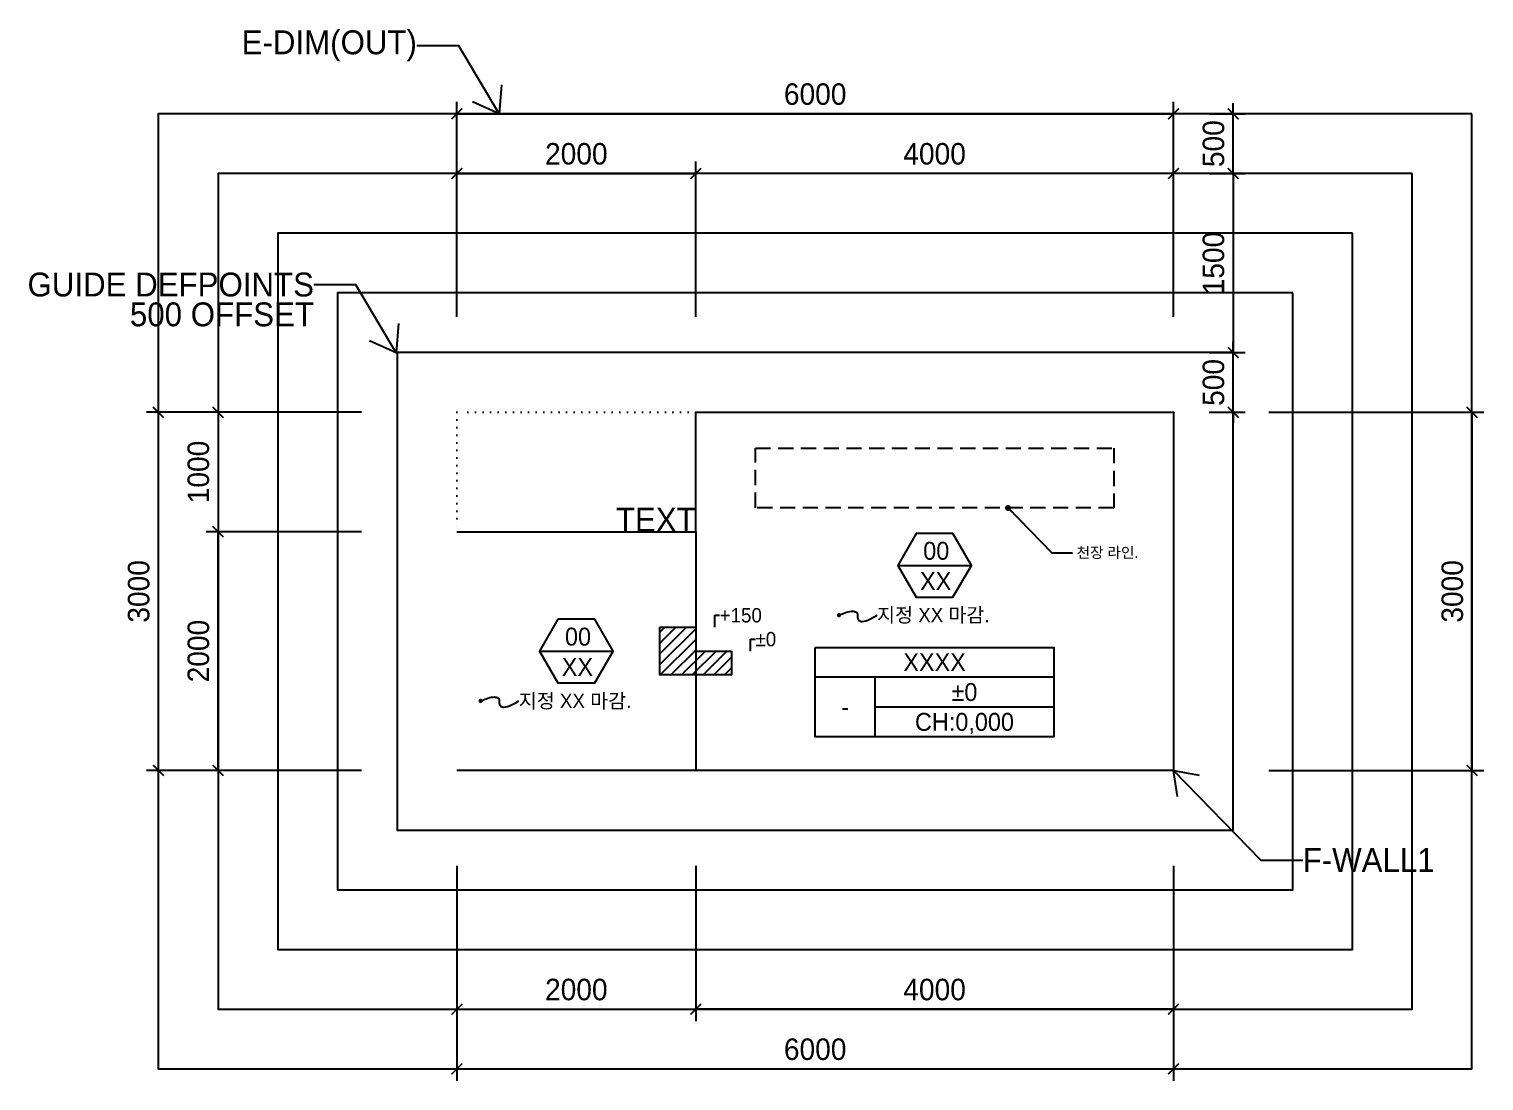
# Model space of a CAD drawing. Header units: millimetres. Extents: x -551172 to 227904, y -3435 to 261611.
# Drawn here: x -503035 to -490853, y 40709 to 49519 of the extents above; entities that cross this region are included whole.
import ezdxf
from ezdxf.enums import TextEntityAlignment as Align

# ---------------------------------------------------------------- set-up
doc = ezdxf.new("R2010")
doc.units = ezdxf.units.MM
doc.header["$LTSCALE"] = 100
doc.set_wipeout_variables(frame=1)
doc.header["$PDMODE"] = 3
doc.linetypes.add('DOT', pattern=[6.35, 0, -6.35])
doc.linetypes.add('HIDDENX2', pattern=[19.05, 12.7, -6.35])
doc.layers.get('DEFPOINTS').update_dxf_attribs({"color": 248})
doc.layers.add('DEFPOINTS @ 1', color=248, linetype='Continuous', plot=False)
for name, color, linetype in [('E-TEXT @ 1', 3, 'Continuous'), ('E-WP', 7, 'Continuous'), ('F-C-LEVEL', 1, 'HIDDENX2'), ('F-DIM(IN)', 14, 'Continuous'), ('F-DIM(OUT)', 1, 'Continuous'), ('F-HAT', 251, 'Continuous'), ('F-LEVEL', 7, 'Continuous'), ('F-SYM', 7, 'Continuous'), ('F-SYM @ 1', 7, 'Continuous'), ('F-TEXT @ 1', 3, 'Continuous'), ('F-WALL1', 2, 'Continuous')]:
    doc.layers.add(name, color=color, linetype=linetype)
doc.styles.get("Standard").update_dxf_attribs({"font": 'romans.shx'})
doc.styles.add('YOURNAME', font='HYWULM.TTF')
doc.dimstyles.get("Standard").update_dxf_attribs({"dimtxt": 0.18, "dimasz": 0.18, "dimexe": 0.18, "dimexo": 0.0625, "dimgap": 0.09, "dimtad": 0, "dimtih": 1, "dimtoh": 1, "dimdec": 4, "dimzin": 0, "dimdsep": 46, "dimtxsty": 'Standard', "dimcen": 0.09, "dimadec": 0, "dimazin": 0, "dimtfac": 1, "dimtdec": 4, "dimtofl": 0, "dimtmove": 0, "dimatfit": 3, "dimfxl": 0, "dimtolj": 1, "dimtzin": 0, "dimarcsym": 0})
doc.dimstyles.new('YOURNAME-100', dxfattribs={"dimscale": 100, "dimtxt": 1.8, "dimasz": 0.9, "dimexe": 1, "dimexo": 3, "dimgap": 0.7, "dimtad": 1, "dimdec": 0, "dimzin": 0, "dimdsep": 46, "dimtxsty": 'YOURNAME', "dimblk": 'ARCHTICK', "dimcen": 0, "dimclrd": 1, "dimclre": 1, "dimclrt": 7, "dimadec": 0, "dimazin": 0, "dimtfac": 1, "dimtdec": 0, "dimtix": 1, "dimtmove": 2, "dimatfit": 3, "dimldrblk": 'ARCHTICK', "dimfxl": 0, "dimtolj": 1, "dimtzin": 0, "dimarcsym": 0})

# ---------------------------------------------------------------- blocks, each defined once
blk = doc.blocks.new('_ArchTick')
at = {"color": 0, "linetype": 'ByBlock', "const_width": 0.15}
blk.add_lwpolyline([(-0.5, -0.5), (0.5, 0.5)], dxfattribs=at)
blk = doc.blocks.new('*D59')
at = {"layer": 'DEFPOINTS', "color": 0}
for p in [(-493453, 48809), (-499453, 46809), (-493453, 46809)]:
    blk.add_point(p, dxfattribs=at)
at = {"layer": 'F-DIM(OUT)', "lineweight": -2}
for p, q in [((-499453, 47109), (-499453, 48909)), ((-493453, 47109), (-493453, 48909)), ((-499453, 48809), (-493453, 48809))]:
    blk.add_line(p, q, dxfattribs=at)
at = {"layer": 'F-DIM(OUT)', "lineweight": -2, "xscale": 90, "yscale": 90, "zscale": 90, "rotation": 180}
blk.add_blockref('_ArchTick', (-499453, 48809), dxfattribs=at)
at = {"layer": 'F-DIM(OUT)', "lineweight": -2, "xscale": 90, "yscale": 90, "zscale": 90}
blk.add_blockref('_ArchTick', (-493453, 48809), dxfattribs=at)
at = {"layer": 'F-DIM(OUT)', "color": 7, "insert": (-496453, 48973), "char_height": 180, "attachment_point": 5, "style": 'YOURNAME'}
blk.add_mtext('\\A1;6000', dxfattribs=at)
blk = doc.blocks.new('*D63')
at = {"layer": 'DEFPOINTS', "color": 0}
for p in [(-497453, 48309), (-497453, 46809), (-493453, 46809)]:
    blk.add_point(p, dxfattribs=at)
at = {"layer": 'F-DIM(OUT)', "lineweight": -2}
for p, q in [((-497453, 47109), (-497453, 48409)), ((-493453, 47109), (-493453, 48409)), ((-493453, 48309), (-497453, 48309))]:
    blk.add_line(p, q, dxfattribs=at)
at = {"layer": 'F-DIM(OUT)', "lineweight": -2, "xscale": 90, "yscale": 90, "zscale": 90, "rotation": 180}
blk.add_blockref('_ArchTick', (-497453, 48309), dxfattribs=at)
at = {"layer": 'F-DIM(OUT)', "lineweight": -2, "xscale": 90, "yscale": 90, "zscale": 90}
blk.add_blockref('_ArchTick', (-493453, 48309), dxfattribs=at)
at = {"layer": 'F-DIM(OUT)', "color": 7, "insert": (-495453, 48473), "char_height": 180, "attachment_point": 5, "style": 'YOURNAME'}
blk.add_mtext('\\A1;4000', dxfattribs=at)
blk = doc.blocks.new('*D65')
at = {"layer": 'DEFPOINTS', "color": 0}
for p in [(-497453, 48309), (-499453, 46809), (-497453, 46809)]:
    blk.add_point(p, dxfattribs=at)
at = {"layer": 'F-DIM(OUT)', "lineweight": -2}
for p, q in [((-499453, 47109), (-499453, 48409)), ((-497453, 47109), (-497453, 48409)), ((-499453, 48309), (-497453, 48309))]:
    blk.add_line(p, q, dxfattribs=at)
at = {"layer": 'F-DIM(OUT)', "lineweight": -2, "xscale": 90, "yscale": 90, "zscale": 90, "rotation": 180}
blk.add_blockref('_ArchTick', (-499453, 48309), dxfattribs=at)
at = {"layer": 'F-DIM(OUT)', "lineweight": -2, "xscale": 90, "yscale": 90, "zscale": 90}
blk.add_blockref('_ArchTick', (-497453, 48309), dxfattribs=at)
at = {"layer": 'F-DIM(OUT)', "color": 7, "insert": (-498453, 48473), "char_height": 180, "attachment_point": 5, "style": 'YOURNAME'}
blk.add_mtext('\\A1;2000', dxfattribs=at)
blk = doc.blocks.new('*D66')
at = {"layer": 'DEFPOINTS', "color": 0}
for p in [(-493453, 48809), (-492953, 48809), (-493453, 48309)]:
    blk.add_point(p, dxfattribs=at)
at = {"layer": 'F-DIM(IN)', "lineweight": -2}
for p, q in [((-492953, 48809), (-492953, 48899)), ((-493153, 48809), (-492853, 48809)), ((-492953, 48309), (-492953, 48809)), ((-493153, 48309), (-492853, 48309)), ((-492953, 48309), (-492953, 48219))]:
    blk.add_line(p, q, dxfattribs=at)
at = {"layer": 'F-DIM(IN)', "lineweight": -2, "xscale": 90, "yscale": 90, "zscale": 90}
for p, rotation in [((-492953, 48809), 270), ((-492953, 48309), 90)]:
    blk.add_blockref('_ArchTick', p, dxfattribs=dict(at, rotation=rotation))
at = {"layer": 'F-DIM(IN)', "color": 7, "insert": (-493117, 48559), "char_height": 180, "attachment_point": 5, "rotation": 90, "style": 'YOURNAME'}
blk.add_mtext('\\A1;500', dxfattribs=at)
blk = doc.blocks.new('*D67')
at = {"layer": 'DEFPOINTS', "color": 0}
for p in [(-493453, 48309), (-493453, 46809), (-492953, 46809)]:
    blk.add_point(p, dxfattribs=at)
at = {"layer": 'F-DIM(IN)', "lineweight": -2}
for p, q in [((-493153, 48309), (-492853, 48309)), ((-492953, 48309), (-492953, 46809)), ((-493153, 46809), (-492853, 46809))]:
    blk.add_line(p, q, dxfattribs=at)
at = {"layer": 'F-DIM(IN)', "lineweight": -2, "xscale": 90, "yscale": 90, "zscale": 90}
for p, rotation in [((-492953, 48309), 90), ((-492953, 46809), 270)]:
    blk.add_blockref('_ArchTick', p, dxfattribs=dict(at, rotation=rotation))
at = {"layer": 'F-DIM(IN)', "color": 7, "insert": (-493117, 47559), "char_height": 180, "attachment_point": 5, "rotation": 90, "style": 'YOURNAME'}
blk.add_mtext('\\A1;1500', dxfattribs=at)
blk = doc.blocks.new('*D68')
at = {"layer": 'DEFPOINTS', "color": 0}
for p in [(-493453, 46809), (-492953, 46809), (-493453, 46309)]:
    blk.add_point(p, dxfattribs=at)
at = {"layer": 'F-DIM(IN)', "lineweight": -2}
for p, q in [((-493153, 46809), (-492853, 46809)), ((-492953, 46809), (-492953, 46899)), ((-492953, 46309), (-492953, 46809)), ((-493153, 46309), (-492853, 46309)), ((-492953, 46309), (-492953, 46219))]:
    blk.add_line(p, q, dxfattribs=at)
at = {"layer": 'F-DIM(IN)', "lineweight": -2, "xscale": 90, "yscale": 90, "zscale": 90}
for p, rotation in [((-492953, 46809), 270), ((-492953, 46309), 90)]:
    blk.add_blockref('_ArchTick', p, dxfattribs=dict(at, rotation=rotation))
at = {"layer": 'F-DIM(IN)', "color": 7, "insert": (-493117, 46559), "char_height": 180, "attachment_point": 5, "rotation": 90, "style": 'YOURNAME'}
blk.add_mtext('\\A1;500', dxfattribs=at)
blk = doc.blocks.new('*D72')
at = {"layer": 'DEFPOINTS', "color": 0}
for p in [(-501953, 46309), (-499953, 46309), (-499953, 43309)]:
    blk.add_point(p, dxfattribs=at)
at = {"layer": 'F-DIM(OUT)', "lineweight": -2}
for p, q in [((-500253, 46309), (-502053, 46309)), ((-501953, 43309), (-501953, 46309)), ((-500253, 43309), (-502053, 43309))]:
    blk.add_line(p, q, dxfattribs=at)
at = {"layer": 'F-DIM(OUT)', "lineweight": -2, "xscale": 90, "yscale": 90, "zscale": 90}
for p, rotation in [((-501953, 46309), 90), ((-501953, 43309), 270)]:
    blk.add_blockref('_ArchTick', p, dxfattribs=dict(at, rotation=rotation))
at = {"layer": 'F-DIM(OUT)', "color": 7, "insert": (-502117, 44809), "char_height": 180, "attachment_point": 5, "rotation": 90, "style": 'YOURNAME'}
blk.add_mtext('\\A1;3000', dxfattribs=at)
blk = doc.blocks.new('*D73')
at = {"layer": 'DEFPOINTS', "color": 0}
for p in [(-499953, 46309), (-501453, 45309), (-499953, 45309)]:
    blk.add_point(p, dxfattribs=at)
at = {"layer": 'F-DIM(OUT)', "lineweight": -2}
for p, q in [((-500253, 46309), (-501553, 46309)), ((-501453, 46309), (-501453, 45309)), ((-500253, 45309), (-501553, 45309))]:
    blk.add_line(p, q, dxfattribs=at)
at = {"layer": 'F-DIM(OUT)', "lineweight": -2, "xscale": 90, "yscale": 90, "zscale": 90}
for p, rotation in [((-501453, 46309), 90), ((-501453, 45309), 270)]:
    blk.add_blockref('_ArchTick', p, dxfattribs=dict(at, rotation=rotation))
at = {"layer": 'F-DIM(OUT)', "color": 7, "insert": (-501617, 45809), "char_height": 180, "attachment_point": 5, "rotation": 90, "style": 'YOURNAME'}
blk.add_mtext('\\A1;1000', dxfattribs=at)
blk = doc.blocks.new('*D74')
at = {"layer": 'DEFPOINTS', "color": 0}
for p in [(-501453, 45309), (-499953, 45309), (-499953, 43309)]:
    blk.add_point(p, dxfattribs=at)
at = {"layer": 'F-DIM(OUT)', "lineweight": -2}
for p, q in [((-500253, 45309), (-501553, 45309)), ((-501453, 43309), (-501453, 45309)), ((-500253, 43309), (-501553, 43309))]:
    blk.add_line(p, q, dxfattribs=at)
at = {"layer": 'F-DIM(OUT)', "lineweight": -2, "xscale": 90, "yscale": 90, "zscale": 90}
for p, rotation in [((-501453, 45309), 90), ((-501453, 43309), 270)]:
    blk.add_blockref('_ArchTick', p, dxfattribs=dict(at, rotation=rotation))
at = {"layer": 'F-DIM(OUT)', "color": 7, "insert": (-501617, 44309), "char_height": 180, "attachment_point": 5, "rotation": 90, "style": 'YOURNAME'}
blk.add_mtext('\\A1;2000', dxfattribs=at)
blk = doc.blocks.new('*D96')
at = {"layer": 'DEFPOINTS', "color": 0}
for p in [(-492953, 46309), (-490953, 46309), (-492953, 43309)]:
    blk.add_point(p, dxfattribs=at)
at = {"layer": 'F-DIM(OUT)', "lineweight": -2}
for p, q in [((-492653, 46309), (-490853, 46309)), ((-490953, 43309), (-490953, 46309)), ((-492653, 43309), (-490853, 43309))]:
    blk.add_line(p, q, dxfattribs=at)
at = {"layer": 'F-DIM(OUT)', "lineweight": -2, "xscale": 90, "yscale": 90, "zscale": 90}
for p, rotation in [((-490953, 46309), 90), ((-490953, 43309), 270)]:
    blk.add_blockref('_ArchTick', p, dxfattribs=dict(at, rotation=rotation))
at = {"layer": 'F-DIM(OUT)', "color": 7, "insert": (-491117, 44809), "char_height": 180, "attachment_point": 5, "rotation": 90, "style": 'YOURNAME'}
blk.add_mtext('\\A1;3000', dxfattribs=at)
blk = doc.blocks.new('*D97')
at = {"layer": 'DEFPOINTS', "color": 0}
for p in [(-499453, 42809), (-493453, 42809), (-493453, 40809)]:
    blk.add_point(p, dxfattribs=at)
at = {"layer": 'F-DIM(OUT)', "lineweight": -2}
for p, q in [((-499453, 42509), (-499453, 40709)), ((-493453, 42509), (-493453, 40709)), ((-499453, 40809), (-493453, 40809))]:
    blk.add_line(p, q, dxfattribs=at)
at = {"layer": 'F-DIM(OUT)', "lineweight": -2, "xscale": 90, "yscale": 90, "zscale": 90, "rotation": 180}
blk.add_blockref('_ArchTick', (-499453, 40809), dxfattribs=at)
at = {"layer": 'F-DIM(OUT)', "lineweight": -2, "xscale": 90, "yscale": 90, "zscale": 90}
blk.add_blockref('_ArchTick', (-493453, 40809), dxfattribs=at)
at = {"layer": 'F-DIM(OUT)', "color": 7, "insert": (-496453, 40973), "char_height": 180, "attachment_point": 5, "style": 'YOURNAME'}
blk.add_mtext('\\A1;6000', dxfattribs=at)
blk = doc.blocks.new('*D98')
at = {"layer": 'DEFPOINTS', "color": 0}
for p in [(-497453, 42809), (-493453, 42809), (-497453, 41309)]:
    blk.add_point(p, dxfattribs=at)
at = {"layer": 'F-DIM(OUT)', "lineweight": -2}
for p, q in [((-497453, 42509), (-497453, 41209)), ((-493453, 42509), (-493453, 41209)), ((-493453, 41309), (-497453, 41309))]:
    blk.add_line(p, q, dxfattribs=at)
at = {"layer": 'F-DIM(OUT)', "lineweight": -2, "xscale": 90, "yscale": 90, "zscale": 90, "rotation": 180}
blk.add_blockref('_ArchTick', (-497453, 41309), dxfattribs=at)
at = {"layer": 'F-DIM(OUT)', "lineweight": -2, "xscale": 90, "yscale": 90, "zscale": 90}
blk.add_blockref('_ArchTick', (-493453, 41309), dxfattribs=at)
at = {"layer": 'F-DIM(OUT)', "color": 7, "insert": (-495453, 41473), "char_height": 180, "attachment_point": 5, "style": 'YOURNAME'}
blk.add_mtext('\\A1;4000', dxfattribs=at)
blk = doc.blocks.new('*D99')
at = {"layer": 'DEFPOINTS', "color": 0}
for p in [(-499453, 42809), (-497453, 42809), (-497453, 41309)]:
    blk.add_point(p, dxfattribs=at)
at = {"layer": 'F-DIM(OUT)', "lineweight": -2}
for p, q in [((-499453, 42509), (-499453, 41209)), ((-497453, 42509), (-497453, 41209)), ((-499453, 41309), (-497453, 41309))]:
    blk.add_line(p, q, dxfattribs=at)
at = {"layer": 'F-DIM(OUT)', "lineweight": -2, "xscale": 90, "yscale": 90, "zscale": 90, "rotation": 180}
blk.add_blockref('_ArchTick', (-499453, 41309), dxfattribs=at)
at = {"layer": 'F-DIM(OUT)', "lineweight": -2, "xscale": 90, "yscale": 90, "zscale": 90}
blk.add_blockref('_ArchTick', (-497453, 41309), dxfattribs=at)
at = {"layer": 'F-DIM(OUT)', "color": 7, "insert": (-498453, 41473), "char_height": 180, "attachment_point": 5, "style": 'YOURNAME'}
blk.add_mtext('\\A1;2000', dxfattribs=at)
blk = doc.blocks.new('F-SYM-AREA TAG')
blk.add_wipeout([(-184757, -29661), (-182757, -29661), (-182757, -30411), (-184757, -30411)]).dxf.layer = 'E-WP'
at = {"layer": 'F-SYM', "color": 1}
for p, q in [((-182757, -29911), (-184757, -29911)), ((-182757, -30161), (-184257, -30161)), ((-182757, -30411), (-184757, -30411))]:
    blk.add_line(p, q, dxfattribs=at)
at = {"layer": 'F-SYM', "color": 1, "ltscale": 1000}
blk.add_line((-184257, -29911), (-184257, -30411), dxfattribs=at)
at = {"layer": 'F-SYM', "color": 1}
blk.add_lwpolyline([(-184757, -29661), (-182757, -29661), (-182757, -30411), (-184757, -30411), (-184757, -29661)], dxfattribs=at)
at = {"layer": 'F-SYM', "color": 3, "style": 'YOURNAME'}
for tag, p in [('RM.NAME', (-183757, -29786)), ('FL:', (-183507, -30036)), ('RM.NO.', (-184507, -30161)), ('CH:', (-183507, -30286))]:
    blk.add_attdef(tag, text='', height=150, dxfattribs=at).set_placement(p, align=Align.MIDDLE_CENTER)
blk = doc.blocks.new('*U646')
at = {"layer": 'F-SYM'}
ref = blk.add_blockref('F-SYM-AREA TAG', (-311697, 74001), dxfattribs=at)
ref.add_attrib('CH:', 'CH:0,000', dxfattribs={"layer": 'F-SYM @ 1', "color": 3, "height": 150, "style": 'YOURNAME'}).set_placement((-495203, 43716), align=Align.MIDDLE_CENTER)
ref.add_attrib('RM.NO.', '-', dxfattribs={"layer": 'F-SYM @ 1', "color": 3, "height": 150, "style": 'YOURNAME'}).set_placement((-496203, 43841), align=Align.MIDDLE_CENTER)
ref.add_attrib('RM.NAME', 'XXXX', dxfattribs={"layer": 'F-SYM @ 1', "color": 3, "height": 150, "style": 'YOURNAME'}).set_placement((-495453, 44216), align=Align.MIDDLE_CENTER)
ref.add_attrib('FL:', '%%p0', dxfattribs={"layer": 'F-SYM @ 1', "color": 3, "height": 150, "style": 'YOURNAME'}).set_placement((-495203, 43966), align=Align.MIDDLE_CENTER)
blk = doc.blocks.new('F-SYM-FLOOR-FINISH-1')
at = {"layer": 'F-SYM', "color": 1}
blk.add_line((57982, 90743), (58598, 90743), dxfattribs=at)
blk.add_lwpolyline([(58136, 91010), (57982, 90743), (58136, 90477), (58444, 90477), (58598, 90743), (58444, 91010)], close=True, dxfattribs=at)
at = {"layer": 'F-SYM', "color": 3, "style": 'YOURNAME'}
for tag, p in [('NO?', (58305, 90790)), ('WH?', (58299, 90536))]:
    blk.add_attdef(tag, text='', height=150, dxfattribs=at).set_placement(p, align=Align.CENTER)
blk = doc.blocks.new('*U661')
at = {"layer": 'F-SYM'}
ref = blk.add_blockref('F-SYM-FLOOR-FINISH-1', (-553743, -45716), dxfattribs=at)
ref.add_attrib('NO?', '00', dxfattribs={"layer": 'F-SYM @ 1', "color": 3, "height": 150, "style": 'YOURNAME'}).set_placement((-495439, 45074), align=Align.CENTER)
ref.add_attrib('WH?', 'XX', dxfattribs={"layer": 'F-SYM @ 1', "color": 3, "height": 150, "style": 'YOURNAME'}).set_placement((-495444, 44820), align=Align.CENTER)
blk = doc.blocks.new('F-SYM-FLOOR-FINISH-2')
at = {"layer": 'F-SYM', "color": 1, "const_width": 17.5}
blk.add_lwpolyline([(57430, 90219, 1), (57448, 90219, 1)], format="xyb", close=True, dxfattribs=at)
at = {"layer": 'F-SYM', "color": 1}
blk.add_lwpolyline([(57439, 90219), (57469, 90231), (57493, 90240), (57513, 90246), (57530, 90249), (57543, 90251), (57554, 90252), (57562, 90251), (57569, 90250), (57575, 90248), (57580, 90247), (57584, 90245), (57587, 90242), (57590, 90240), (57592, 90237), (57593, 90234), (57594, 90231), (57595, 90227), (57595, 90223), (57595, 90219), (57595, 90214), (57595, 90210), (57595, 90205), (57595, 90201), (57595, 90196), (57596, 90192), (57597, 90188), (57599, 90184), (57601, 90180), (57604, 90176), (57609, 90173), (57614, 90171), (57620, 90169), (57628, 90167), (57637, 90167), (57649, 90168), (57663, 90172), (57681, 90178), (57702, 90188), (57727, 90201), (57758, 90219)], dxfattribs=at)
at = {"layer": 'F-SYM', "style": 'YOURNAME'}
blk.add_attdef('FI?', text='', height=120, dxfattribs=at).set_placement((57758, 90219), align=Align.MIDDLE_LEFT)
blk = doc.blocks.new('*U662')
at = {"layer": 'F-SYM'}
ref = blk.add_blockref('F-SYM-FLOOR-FINISH-2', (-553693, -45609), dxfattribs=at)
ref.add_attrib('FI?', '지정 XX 마감.', dxfattribs={"layer": 'F-SYM @ 1', "height": 120, "style": 'YOURNAME'}).set_placement((-495935, 44611), align=Align.MIDDLE_LEFT)
blk = doc.blocks.new('*U663')
at = {"layer": 'F-SYM'}
ref = blk.add_blockref('F-SYM-FLOOR-FINISH-1', (-556743, -46435), dxfattribs=at)
ref.add_attrib('NO?', '00', dxfattribs={"layer": 'F-SYM @ 1', "color": 3, "height": 150, "style": 'YOURNAME'}).set_placement((-498439, 44355), align=Align.CENTER)
ref.add_attrib('WH?', 'XX', dxfattribs={"layer": 'F-SYM @ 1', "color": 3, "height": 150, "style": 'YOURNAME'}).set_placement((-498444, 44101), align=Align.CENTER)
blk = doc.blocks.new('*U664')
at = {"layer": 'F-SYM'}
ref = blk.add_blockref('F-SYM-FLOOR-FINISH-2', (-556693, -46327), dxfattribs=at)
ref.add_attrib('FI?', '지정 XX 마감.', dxfattribs={"layer": 'F-SYM @ 1', "height": 120, "style": 'YOURNAME'}).set_placement((-498935, 43892), align=Align.MIDDLE_LEFT)
blk = doc.blocks.new('F-SYM-FLOOR CEILING CON TAG.')
at = {"layer": 'F-SYM', "color": 3, "style": 'YOURNAME'}
blk.add_attdef('부위', text='', height=90, dxfattribs=at).set_placement((80076, 91641), align=Align.MIDDLE_LEFT)
at = {"layer": 'F-SYM', "color": 1}
blk.add_leader([(79535, 92016), (79901, 91641), (80076, 91641)], dimstyle='Standard', override={"dimasz": 50, "dimldrblk": 'Dot'}, dxfattribs=at)
blk = doc.blocks.new('*U648')
at = {"layer": 'F-SYM'}
ref = blk.add_blockref('F-SYM-FLOOR CEILING CON TAG.', (-574373, -46508), dxfattribs=at)
ref.add_attrib('부위', ' 천장 라인.', dxfattribs={"layer": 'F-SYM @ 1', "color": 3, "height": 90, "style": 'YOURNAME'}).set_placement((-494297, 45134), align=Align.MIDDLE_LEFT)
blk = doc.blocks.new('F-SYM-LEVEL-2')
at = {"layer": 'F-SYM', "style": 'YOURNAME'}
blk.add_attdef('부위', text='', height=60, dxfattribs=at).set_placement((-52798.3, -30154.9), align=Align.MIDDLE_LEFT)
at = {"layer": 'DEFPOINTS @ 1', "has_arrowhead": 0}
blk.add_leader([(-52818.3, -30204.9), (-52818.3, -30154.9), (-52798.3, -30154.9)], dimstyle='Standard', override={"dimscale": 1, "dimasz": 1, "dimldrblk": 'Dot'}, dxfattribs=at)
blk = doc.blocks.new('*U655')
at = {"layer": 'F-SYM'}
ref = blk.add_blockref('F-SYM-LEVEL-2', (-391657, 104919), dxfattribs=dict(at, xscale=2, yscale=2, zscale=2))
ref.add_attrib('부위', '+150', dxfattribs={"layer": 'E-TEXT @ 1', "height": 120, "style": 'YOURNAME'}).set_placement((-497253, 44609), align=Align.MIDDLE_LEFT)
blk = doc.blocks.new('*U656')
at = {"layer": 'F-SYM'}
ref = blk.add_blockref('F-SYM-LEVEL-2', (-391357, 104719), dxfattribs=dict(at, xscale=2, yscale=2, zscale=2))
ref.add_attrib('부위', '%%p0', dxfattribs={"layer": 'E-TEXT @ 1', "height": 120, "style": 'YOURNAME'}).set_placement((-496953, 44409), align=Align.MIDDLE_LEFT)

msp = doc.modelspace()

# ---------------------------------------------------------------- hatches: boundary and pattern name
at = {"layer": 'F-HAT'}
h = msp.add_hatch(dxfattribs=at)
h.set_pattern_fill('ANSI31', color=256, scale=20)
h.set_pattern_definition([(45, (-141940.06, 104918.64), (-44.901281, 44.901281), [])])
h.paths.add_polyline_path([(-497453.3, 44308.8), (-497453.3, 44508.8), (-497753.3, 44508.8), (-497753.3, 44108.8), (-497153.3, 44108.8), (-497153.3, 44308.8)])

# ---------------------------------------------------------------- linework, layer by layer
at = {"layer": 'DEFPOINTS'}
for points in [[(-490953.3, 48808.8), (-501953.3, 48808.8), (-501953.3, 40808.8), (-490953.3, 40808.8)], [(-491453.3, 48308.8), (-501453.3, 48308.8), (-501453.3, 41308.8), (-491453.3, 41308.8)], [(-491953.3, 47808.8), (-500953.3, 47808.8), (-500953.3, 41808.8), (-491953.3, 41808.8)], [(-492453.3, 47308.8), (-500453.3, 47308.8), (-500453.3, 42308.8), (-492453.3, 42308.8)], [(-492953.3, 46808.8), (-499953.3, 46808.8), (-499953.3, 42808.8), (-492953.3, 42808.8)]]:
    msp.add_lwpolyline(points, close=True, dxfattribs=at)
at = {"layer": 'DEFPOINTS', "color": 1, "linetype": 'DOT', "ltscale": 0.1}
msp.add_lwpolyline([(-497453.3, 46308.8), (-499453.3, 46308.8), (-499453.3, 45308.8)], dxfattribs=at)
at = {"layer": 'DEFPOINTS', "color": 156}
msp.add_lwpolyline([(-497153.3, 44308.8), (-497153.3, 44108.8), (-497753.3, 44108.8), (-497753.3, 44508.8)], dxfattribs=at)
at = {"layer": 'F-C-LEVEL', "ltscale": 0.1}
msp.add_lwpolyline([(-496953.3, 46008.8), (-493953.3, 46008.8), (-493953.3, 45508.8), (-496953.3, 45508.8)], close=True, dxfattribs=at)
at = {"layer": 'F-LEVEL'}
for points in [[(-497453.3, 45308.8), (-497453.3, 43308.8)], [(-497753.3, 44508.8), (-497453.3, 44508.8), (-497453.3, 44308.8), (-497153.3, 44308.8)]]:
    msp.add_lwpolyline(points, dxfattribs=at)
at = {"layer": 'F-WALL1', "color": 2}
msp.add_lwpolyline([(-499453.3, 45308.8), (-497453.3, 45308.8), (-497453.3, 46308.8), (-493453.3, 46308.8), (-493453.3, 43308.8), (-499453.3, 43308.8)], dxfattribs=at)

# ---------------------------------------------------------------- block references
at = {"layer": 'F-WALL1'}
for name in ['*U648', '*U661', '*U655', '*U662', '*U663', '*U656', '*U664']:
    msp.add_blockref(name, (0, 0), dxfattribs=at)

# ---------------------------------------------------------------- texts
at = {"layer": 'F-TEXT @ 1', "color": 3, "char_height": 200, "style": 'YOURNAME'}
for s, insert, attachment_point in [('E-DIM(OUT)', (-499787.8, 49377.9), 6), ('GUIDE DEFPOINTS', (-500650, 47377.9), 6), ('500 OFFSET', (-500650, 47127.9), 6), ('TEXT', (-497453.3, 45408.9), 6), ('F-WALL1', (-492370.7, 42558.8), 4)]:
    msp.add_mtext(s, dxfattribs=dict(at, insert=insert, attachment_point=attachment_point))

# ---------------------------------------------------------------- dimensions: what is measured, and where the dimension line sits
at = {"layer": 'F-DIM(IN)'}
for base, p1, p2, angle, picture, middle in [((-492953.3, 48808.8), (-493453.3, 48308.8), (-493453.3, 48808.8), 90, '*D66', (-493117.3, 48558.8)), ((-492953.3, 46808.8), (-493453.3, 48308.8), (-493453.3, 46808.8), 270, '*D67', (-493117.3, 47558.8)), ((-492953.3, 46808.8), (-493453.3, 46308.8), (-493453.3, 46808.8), 90, '*D68', (-493117.3, 46558.8))]:
    dim = msp.add_linear_dim(base=base, p1=p1, p2=p2, angle=angle, dimstyle='YOURNAME-100', override={"dimtxsty": 'YOURNAME', "dimclrd": 256, "dimclre": 256}, dxfattribs=at)
    dim.commit()
    dim.dimension.update_dxf_attribs({"geometry": picture, "text_midpoint": middle})
at = {"layer": 'F-DIM(OUT)'}
for base, p1, p2, picture, middle in [((-493453.3, 48808.8), (-499453.3, 46808.8), (-493453.3, 46808.8), '*D59', (-496453.3, 48972.6)), ((-497453.3, 48308.8), (-499453.3, 46808.8), (-497453.3, 46808.8), '*D65', (-498453.3, 48472.6)), ((-493453.3, 40808.8), (-499453.3, 42808.8), (-493453.3, 42808.8), '*D97', (-496453.3, 40972.6)), ((-497453.3, 41308.8), (-499453.3, 42808.8), (-497453.3, 42808.8), '*D99', (-498453.3, 41472.6))]:
    dim = msp.add_linear_dim(base=base, p1=p1, p2=p2, dimstyle='YOURNAME-100', override={"dimtxsty": 'YOURNAME', "dimclrd": 256, "dimclre": 256}, dxfattribs=at)
    dim.commit()
    dim.dimension.update_dxf_attribs({"geometry": picture, "text_midpoint": middle})
for base, p1, p2, angle, picture, middle in [((-497453.3, 48308.8), (-493453.3, 46808.8), (-497453.3, 46808.8), 180, '*D63', (-495453.3, 48472.6)), ((-501953.3, 46308.8), (-499953.3, 43308.8), (-499953.3, 46308.8), 90, '*D72', (-502117.4, 44808.8)), ((-501453.3, 45308.8), (-499953.3, 46308.8), (-499953.3, 45308.8), 270, '*D73', (-501617.1, 45808.8)), ((-490953.3, 46308.8), (-492953.3, 43308.8), (-492953.3, 46308.8), 90, '*D96', (-491117.4, 44808.8)), ((-501453.3, 45308.8), (-499953.3, 43308.8), (-499953.3, 45308.8), 90, '*D74', (-501617.1, 44308.8)), ((-497453.3, 41308.8), (-493453.3, 42808.8), (-497453.3, 42808.8), 180, '*D98', (-495453.3, 41472.6))]:
    dim = msp.add_linear_dim(base=base, p1=p1, p2=p2, angle=angle, dimstyle='YOURNAME-100', override={"dimtxsty": 'YOURNAME', "dimclrd": 256, "dimclre": 256}, dxfattribs=at)
    dim.commit()
    dim.dimension.update_dxf_attribs({"geometry": picture, "text_midpoint": middle})

# ---------------------------------------------------------------- leaders
at = {"layer": 'F-SYM', "color": 1, "annotation_type": 0, "has_hookline": 1}
for points, override, hookline_direction, text_width in [([(-499098.5, 48808.4), (-499436.8, 49377.9), (-499787.7, 49377.9)], {"dimasz": 200, "dimtxsty": 'YOURNAME', "dimldrblk": 'Open90'}, 1, 1585.1), ([(-499960.6, 46808.4), (-500299, 47377.9), (-500649.9, 47377.9)], {"dimasz": 200, "dimtxsty": 'YOURNAME', "dimldrblk": 'Open90'}, 1, 2302.3), ([(-493453.3, 43308.8), (-492721.7, 42558.8), (-492370.8, 42558.8)], {"dimasz": 180, "dimtxsty": 'YOURNAME', "dimldrblk": 'Open90'}, 0, 1153.1)]:
    msp.add_leader(points, dimstyle='Standard', override=override, dxfattribs=dict(at, hookline_direction=hookline_direction, text_width=text_width))

# ---------------------------------------------------------------- next in the draw order: block references
at = {"layer": 'F-WALL1'}
msp.add_blockref('*U646', (0, 0), dxfattribs=at)

doc.saveas('drawing.dxf')
